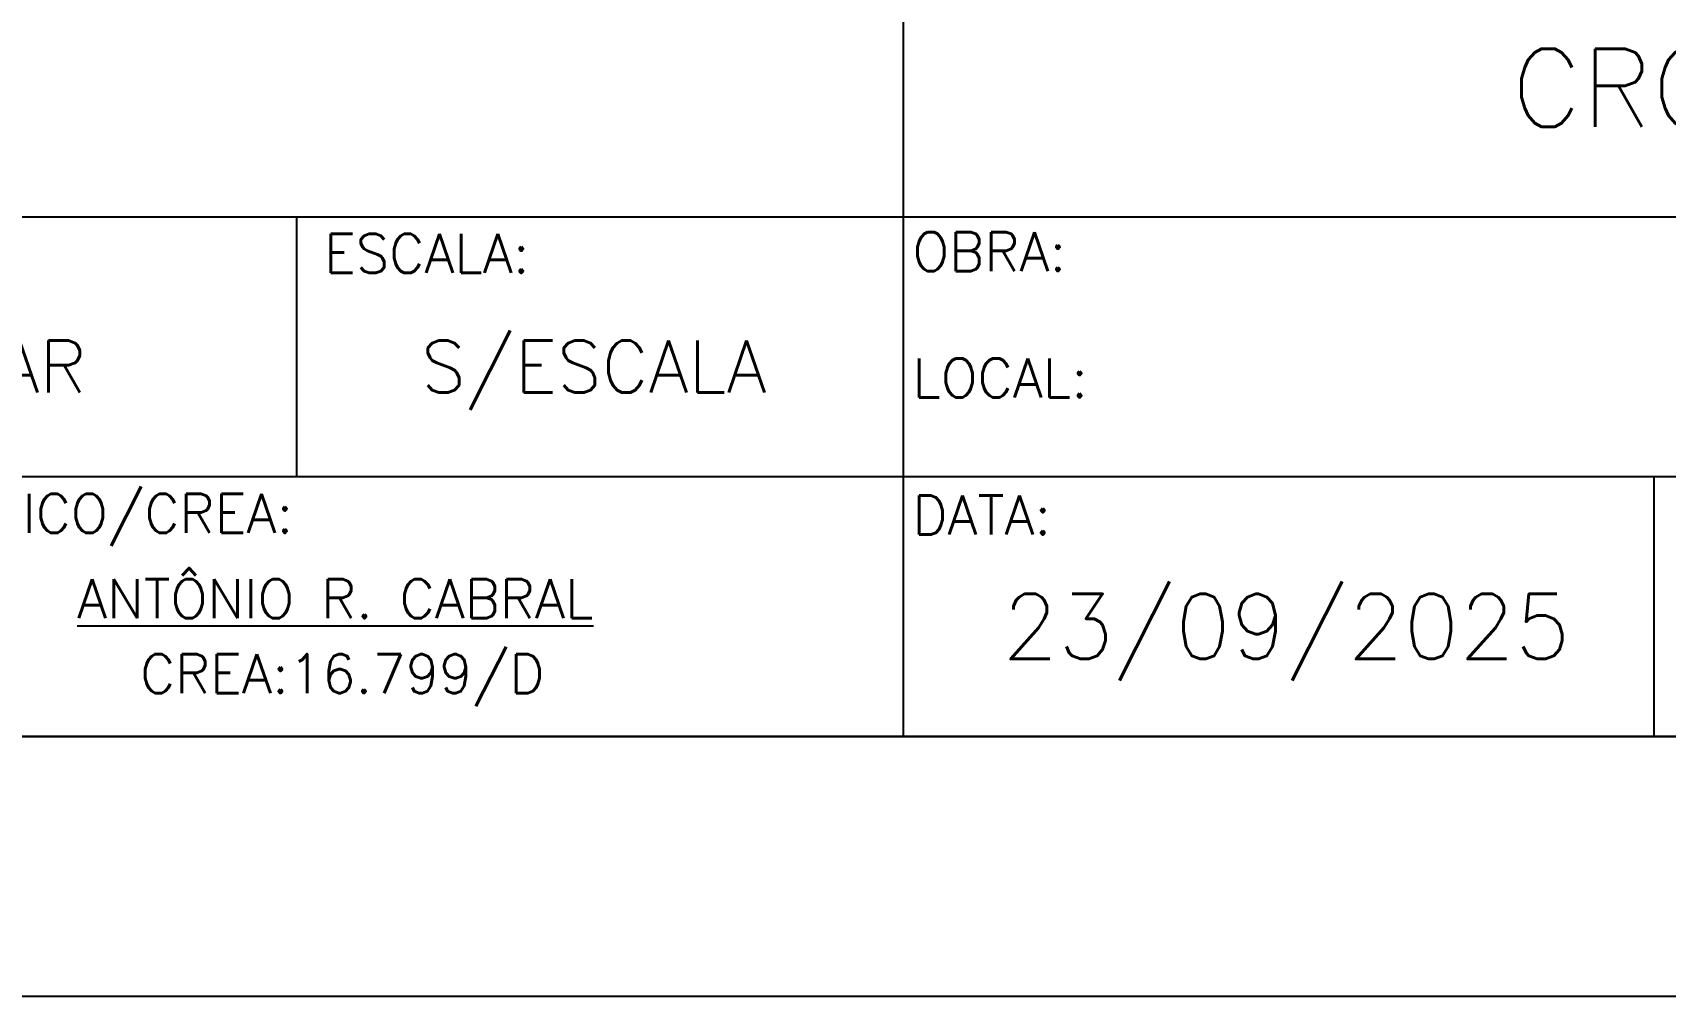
# Model space of a CAD drawing. Header units: centimetres. Extents: x 1658 to 17259, y 8294 to 11444.
# Drawn here: x 16145.6 to 16616.6, y 8293.9 to 8572.1 of the extents above; entities that cross this region are included whole.
import ezdxf
from ezdxf.enums import TextEntityAlignment as Align

# ---------------------------------------------------------------- set-up
doc = ezdxf.new("R2010")
doc.units = ezdxf.units.CM
doc.header["$LTSCALE"] = 50
doc.header["$MEASUREMENT"] = 0
doc.layers.add('FORMATO-PRECON', color=2, linetype='Continuous')
doc.layers.add('HACHURAS-PRECON', color=1, linetype='Continuous')
doc.styles.add('PRECON-ROMANS', font='romans.shx')
doc.styles.add('ROMANS', font='ROMANS.SHX', dxfattribs={"oblique": 15, "height": 3})

# ---------------------------------------------------------------- blocks, each defined once
blk = doc.blocks.new('A$C2E607E54')
at = {"layer": 'FORMATO-PRECON'}
blk.add_lwpolyline([(0, 4200), (2970, 4200), (2970, 0), (0, 0)], close=True, dxfattribs=at)
at = {"layer": 'FORMATO-PRECON', "color": 6}
blk.add_lwpolyline([(100, 3950), (2870, 3950), (2870, 100), (100, 100)], close=True, dxfattribs=at)
blk = doc.blocks.new('CARIMBO')
at = {"layer": 'FORMATO-PRECON', "color": 6}
for p, q in [((-1050, 0), (-1050, 500)), ((-1750, 200), (0, 200)), ((-1750, 100), (0, 100))]:
    blk.add_line(p, q, dxfattribs=at)
blk.add_lwpolyline([(-1750, 500), (0, 500), (0, 0), (-1750, 0)], close=True, dxfattribs=at)
for points in [[(-1283.33, 100), (-1283.33, 200)], [(-761.3, 0), (-761.3, 100)]]:
    blk.add_lwpolyline(points, dxfattribs=at)
at = {"layer": 'FORMATO-PRECON', "style": 'ROMANS'}
for s, p in [('ESCALA:', (-1272.91, 178.36)), ('OBRA:', (-1046.6, 179.07)), ('LOCAL:', (-1046.6, 130.49)), ('RESP. TÉCNICO/CREA:', (-1507.84, 78.36)), ('DATA:', (-1046.6, 77.69))]:
    blk.add_text(s, height=15, dxfattribs=at).set_placement(p)
at = {"layer": 'FORMATO-PRECON', "color": 2, "style": 'ROMANS'}
for s, p in [('%%UANTÔNIO R. CABRAL', (-1268.61, 53.02)), ('CREA:16.799/D', (-1265.92, 24.18))]:
    blk.add_text(s, height=15, dxfattribs=at).set_placement(p, align=Align.MIDDLE_CENTER)
at = {"layer": 'FORMATO-PRECON', "color": 5, "style": 'PRECON-ROMANS', "flags": 8}
for p in [(-524.84, 472.63), (-524.98, 423.02), (-524.98, 399.37), (-524.98, 375.97)]:
    blk.add_attdef('X', text='', height=30, dxfattribs=at).set_placement(p, align=Align.MIDDLE_CENTER)
at = {"layer": 'FORMATO-PRECON', "color": 3, "style": 'PRECON-ROMANS', "flags": 8}
for p in [(-524.98, 331.67), (-486.33, 176.97), (-486.33, 124.42)]:
    blk.add_attdef('X', text='', height=25, dxfattribs=at).set_placement(p, align=Align.MIDDLE_CENTER)
at = {"layer": 'FORMATO-PRECON', "color": 4, "style": 'PRECON-ROMANS', "flags": 8}
for p in [(-524.98, 249.6), (-483.33, 35.98), (-228.66, 39.37), (-76.7, 39.37)]:
    blk.add_attdef('X', text='', height=30, dxfattribs=at).set_placement(p, align=Align.MIDDLE_CENTER)
at = {"layer": 'FORMATO-PRECON', "color": 2, "style": 'PRECON-ROMANS', "flags": 8}
for height, p in [(20, (-1635.81, 142.35)), (20, (-1402.47, 142.35)), (20, (-1169.14, 142.35)), (30, (-902.74, 42.35)), (20, (-1635.81, 42.35))]:
    blk.add_attdef('X', text='', height=height, dxfattribs=at).set_placement(p, align=Align.MIDDLE_CENTER)

msp = doc.modelspace()

# ---------------------------------------------------------------- linework, layer by layer
at = {"layer": 'FORMATO-PRECON', "color": 6}
msp.add_lwpolyline([(17184.38, 8743.94), (15106.88, 8743.94), (15106.88, 8368.94), (17184.38, 8368.94)], close=True, dxfattribs=at)

# ---------------------------------------------------------------- block references
at = {"layer": 'FORMATO-PRECON'}
ref = msp.add_blockref('CARIMBO', (17184.38, 8368.94), dxfattribs=dict(at, xscale=0.7499999918802306, yscale=0.7499999918802306, zscale=0.7499999918802306))
ref.add_attrib('X', 'CROMA ESTACIONAMENTO S.A', dxfattribs={"color": 4, "height": 22.5, "style": 'PRECON-ROMANS', "flags": 8}).set_placement((16790.65, 8556.14), align=Align.MIDDLE_CENTER)
ref.add_attrib('X', 'ISNAR', dxfattribs={"color": 2, "height": 15, "style": 'PRECON-ROMANS', "flags": 8}).set_placement((16132.53, 8475.7), align=Align.MIDDLE_CENTER)
ref.add_attrib('X', 'S/ESCALA', dxfattribs={"color": 2, "height": 15, "style": 'PRECON-ROMANS'}).set_placement((16307.53, 8475.7), align=Align.MIDDLE_CENTER)
ref.add_attrib('X', '23/09/2025', dxfattribs={"color": 2, "height": 18.75, "style": 'PRECON-ROMANS'}).set_placement((16507.33, 8400.7), align=Align.MIDDLE_CENTER)
at = {"layer": 'HACHURAS-PRECON', "xscale": 0.7499999999999996, "yscale": 0.7499999999999996, "zscale": 0.7499999999999996}
msp.add_blockref('A$C2E607E54', (15031.88, 8293.94), dxfattribs=at)

doc.saveas('drawing.dxf')
